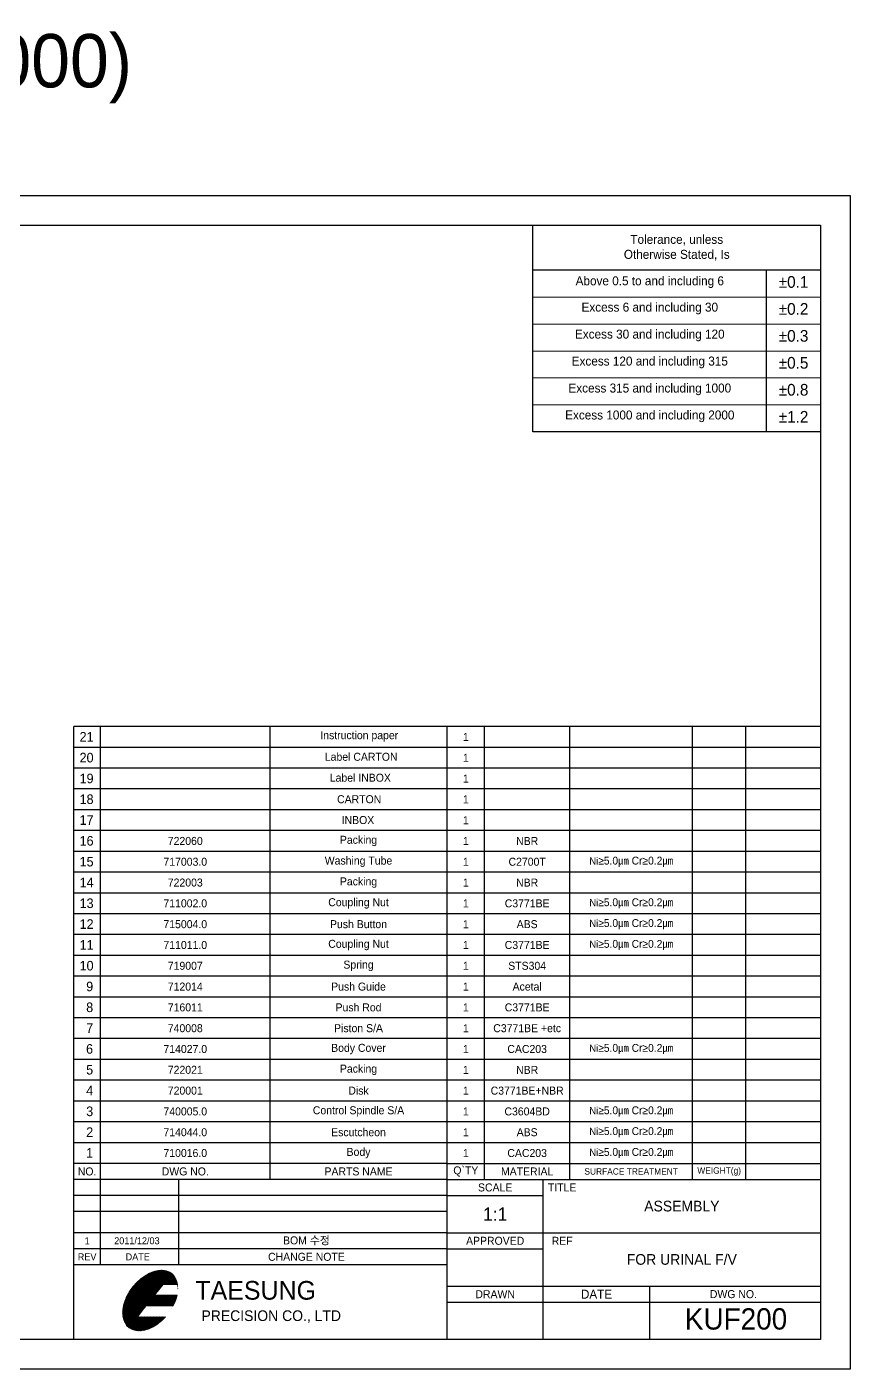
# Model space of a CAD drawing. Header units: millimetres. Extents: x 409 to 1480, y -88 to 334.
# Drawn here: x 1272.1 to 1480.4, y -34.8 to 305 of the extents above; entities that cross this region are included whole.
import ezdxf
from ezdxf.enums import TextEntityAlignment as Align

# ---------------------------------------------------------------- set-up
doc = ezdxf.new("R2010")
doc.units = ezdxf.units.MM
doc.header["$LTSCALE"] = 0.5
doc.layers.add('Hatch', color=2, linetype='Continuous', lineweight=13)
doc.layers.add('MARK', color=4, linetype='Continuous', lineweight=13)
doc.styles.get("Standard").update_dxf_attribs({"font": 'Gulim.ttf'})

msp = doc.modelspace()

# ---------------------------------------------------------------- hatches: boundary and pattern name
at = {"layer": 'MARK'}
h = msp.add_hatch(dxfattribs=at)
h.set_pattern_fill('ANSI31', color=2, scale=1.08, style=0)
h.set_pattern_definition([(45, (1274.42293, -39.14891), (-0.0954594, 0.0954594), [])])
edge = h.paths.add_edge_path()
edge.add_line((1306.567, -13.308), (1310.215, -13.308))
edge.add_ellipse((1303.301, -17.39), major_axis=(5.443, 6.804), ratio=0.6439209, start_angle=329.48931, end_angle=625.02001)
edge.add_line((1307.193, -21.472), (1300.035, -21.472))
edge.add_line((1300.035, -21.472), (1302.212, -18.751))
edge.add_line((1302.212, -18.751), (1309.083, -18.751))
edge.add_ellipse((1303.301, -17.39), major_axis=(5.443, 6.804), ratio=0.6439209, start_angle=287.01325, end_angle=307.49607)
edge.add_line((1310.09, -16.029), (1304.39, -16.029))
edge.add_line((1304.39, -16.029), (1306.567, -13.308))

# ---------------------------------------------------------------- linework, layer by layer
at = {"lineweight": 30}
for p, q in [((1400.168, 202.439), (1400.168, 254.747)), ((1472.944, 243.376), (1400.168, 243.376)), ((1459.299, 202.439), (1459.299, 243.376)), ((1472.944, 202.439), (1400.168, 202.439))]:
    msp.add_line(p, q, dxfattribs=at)
at = {"lineweight": 13}
for p, q in [((1472.944, 236.553), (1400.168, 236.553)), ((1472.944, 229.73), (1400.168, 229.73)), ((1472.944, 222.907), (1400.168, 222.907)), ((1472.944, 216.085), (1400.168, 216.085)), ((1472.944, 209.262), (1400.168, 209.262))]:
    msp.add_line(p, q, dxfattribs=at)
for p, q in [((1283.944, -27.253), (1283.944, 127.874)), ((1290.694, -8.353), (1290.694, 127.874)), ((1333.579, 127.874), (1333.579, 13.247)), ((1378.444, -27.253), (1378.444, 127.874)), ((1387.894, 13.247), (1387.894, 127.874)), ((1409.494, 13.247), (1409.494, 127.874)), ((1440.544, 13.247), (1440.544, 127.874)), ((1454.044, 13.247), (1454.044, 127.874)), ((1378.444, 13.247), (1283.944, 13.247)), ((1310.493, -8.353), (1310.493, 13.247)), ((1378.444, 13.247), (1472.944, 13.247)), ((1402.744, -27.253), (1402.744, 13.247)), ((1378.444, 9.197), (1283.944, 9.197)), ((1378.444, 9.197), (1402.744, 9.197)), ((1378.444, 5.147), (1283.944, 5.147)), ((1378.444, -0.253), (1283.944, -0.253)), ((1378.444, -0.253), (1402.744, -0.253)), ((1402.744, -0.253), (1472.944, -0.253)), ((1378.444, -4.303), (1283.944, -4.303)), ((1378.444, -4.303), (1402.744, -4.303)), ((1378.444, -8.353), (1283.944, -8.353)), ((1378.444, -13.753), (1472.944, -13.753)), ((1429.744, -27.253), (1429.744, -13.753)), ((1378.444, -17.803), (1472.944, -17.803))]:
    msp.add_line(p, q)
at = {"color": 7}
for p, q in [((1472.944, 127.874), (1283.944, 127.874)), ((1472.944, 122.608), (1283.944, 122.608)), ((1472.944, 117.343), (1283.944, 117.343)), ((1472.944, 112.077), (1283.944, 112.077)), ((1472.944, 106.811), (1283.944, 106.811)), ((1472.944, 101.546), (1283.944, 101.546)), ((1472.944, 96.28), (1283.944, 96.28)), ((1472.944, 91.015), (1283.944, 91.015)), ((1472.944, 85.749), (1283.944, 85.749)), ((1472.944, 85.749), (1283.944, 85.749)), ((1472.944, 80.484), (1283.944, 80.484)), ((1472.944, 80.484), (1283.944, 80.484)), ((1472.944, 75.218), (1283.944, 75.218)), ((1472.944, 69.952), (1283.944, 69.952)), ((1472.944, 64.687), (1283.944, 64.687)), ((1472.944, 59.421), (1283.944, 59.421)), ((1472.944, 54.156), (1283.944, 54.156)), ((1472.944, 48.89), (1283.944, 48.89)), ((1472.944, 43.625), (1283.944, 43.625)), ((1472.944, 43.625), (1283.944, 43.625)), ((1472.944, 38.359), (1283.944, 38.359)), ((1472.944, 38.359), (1283.944, 38.359)), ((1472.944, 33.093), (1283.944, 33.093)), ((1472.944, 33.093), (1283.944, 33.093)), ((1472.944, 27.828), (1283.944, 27.828)), ((1472.944, 22.562), (1283.944, 22.562))]:
    msp.add_line(p, q, dxfattribs=at)
at = {"color": 0}
for q in [(1283.944, 17.297), (1472.944, 17.297)]:
    msp.add_line((1378.444, 17.297), q, dxfattribs=at)
for points in [[(1060.444, 262.247), (1480.444, 262.247), (1480.444, -34.753), (1060.444, -34.753)], [(1067.944, 254.747), (1472.944, 254.747), (1472.944, -27.253), (1067.944, -27.253)]]:
    msp.add_lwpolyline(points, close=True)
at = {"layer": 'MARK', "color": 2}
for p, q in [((1306.567, -13.308), (1304.39, -16.029)), ((1306.567, -13.308), (1310.215, -13.308)), ((1304.39, -16.029), (1310.09, -16.029)), ((1302.212, -18.751), (1300.035, -21.472)), ((1302.212, -18.751), (1309.083, -18.751))]:
    msp.add_line(p, q, dxfattribs=at)
for start_param, end_param in [(5.7506733, 10.908657), (5.0093262, 5.3668188)]:
    msp.add_ellipse((1303.301, -17.39), major_axis=(5.443, 6.804), ratio=0.6439209, start_param=start_param, end_param=end_param, dxfattribs=at)

# ---------------------------------------------------------------- texts
at = {"color": 2}
for s, p in [('21', (1285.417, 125.278)), ('20', (1285.417, 120.012)), ('19', (1285.417, 114.747)), ('18', (1285.417, 109.481)), ('17', (1285.417, 104.215)), ('16', (1285.417, 98.95)), ('15', (1285.417, 93.684)), ('14', (1285.417, 88.419)), ('13', (1285.417, 83.153)), ('12', (1285.417, 77.888)), ('11', (1285.417, 72.622)), ('10', (1285.417, 67.356)), ('9', (1287.088, 62.091)), ('8', (1287.088, 56.825)), ('7', (1287.088, 51.56)), ('6', (1287.052, 46.294)), ('5', (1287.088, 41.028)), ('4', (1287.088, 35.763)), ('3', (1287.088, 30.497)), ('2', (1287.088, 25.232)), ('1', (1287.052, 19.966))]:
    msp.add_text(s, height=2.43, dxfattribs=at).set_placement(p, align=Align.MIDDLE_LEFT)
at = {"color": 2, "attachment_point": 5}
for s, insert, char_height, width in [('(피스톤 사출사용 Purple1000)', (1183.442, 294.347), 13.5, 351), ('ASSEMBLY', (1437.844, 6.497), 2.7, 70.2), ('FOR URINAL F/V', (1437.844, -7.003), 2.7, 70.2), ('DATE', (1416.244, -15.778), 2.25, 27), ('KUF200', (1451.558, -22.073), 5.4, 140.4)]:
    msp.add_mtext(s, dxfattribs=dict(at, insert=insert, char_height=char_height, width=width))
at = {"layer": 'Hatch', "color": 2, "lineweight": 13, "char_height": 1.832143, "width": 31.05, "attachment_point": 5}
for insert in [(1425.019, 93.648), (1425.019, 83.116), (1425.019, 77.851), (1425.019, 72.585), (1425.019, 46.257), (1425.019, 30.461), (1425.019, 25.195), (1425.019, 19.929)]:
    msp.add_mtext('{\\fGulim|b0|i0|c129|p50;\\C256;Ni\\H1.083x;≥5.0\\fGulim|b0|i0|c129|p0;㎛ Cr\\fGulim|b0|i0|c129|p50;≥0.2\\fGulim|b0|i0|c129|p0;㎛}', dxfattribs=dict(at, insert=insert))
at = {"layer": 'MARK', "color": 2, "lineweight": 13}
for s, p in [('Instruction paper', (1346.333, 125.686)), ('Label CARTON', (1347.487, 120.229)), ('Label INBOX', (1348.743, 114.93)), ('CARTON', (1350.589, 109.483)), ('INBOX', (1351.748, 104.212))]:
    msp.add_text(s, height=2.025, dxfattribs=at).set_placement(p, align=Align.MIDDLE_LEFT)
at = {"layer": 'MARK', "color": 2, "lineweight": 13, "attachment_point": 5}
for s, insert, char_height, width in [('{\\f굴림|b0|i0|c129|p50;Tolerance, unless\\POtherwise Stated, Is}', (1436.556, 249.061), 2.27424, 72.77564), ('{\\f굴림|b0|i0|c129|p50;Above 0.5 to and including 6}', (1429.733, 240.336), 2.27424, 59.13021), ('{\\f굴림|b0|i0|c129|p50;%%p0.1}', (1466.121, 240.374), 2.95651, 13.64543), ('{\\f굴림|b0|i0|c129|p50;Excess 6 and including 30}', (1429.733, 233.673), 2.27424, 59.13021), ('{\\f굴림|b0|i0|c129|p50;%%p0.2}', (1466.121, 233.551), 2.95651, 13.64543), ('{\\f굴림|b0|i0|c129|p50;Excess 30 and including 120}', (1429.733, 226.849), 2.27424, 59.13021), ('{\\f굴림|b0|i0|c129|p50;%%p0.3}', (1466.121, 226.729), 2.95651, 13.64543), ('{\\f굴림|b0|i0|c129|p50;Excess 120 and including 315}', (1429.733, 220.026), 2.27424, 59.13021), ('{\\f굴림|b0|i0|c129|p50;%%p0.5}', (1466.121, 219.906), 2.95651, 13.64543), ('{\\f굴림|b0|i0|c129|p50;Excess 315 and including 1000}', (1429.733, 213.203), 2.27424, 59.13021), ('{\\f굴림|b0|i0|c129|p50;%%p0.8}', (1466.121, 213.083), 2.95651, 13.64543), ('{\\f굴림|b0|i0|c129|p50;Excess 1000 and including 2000}', (1429.733, 206.381), 2.27424, 59.13021), ('{\\f굴림|b0|i0|c129|p50;%%p1.2}', (1466.121, 206.261), 2.95651, 13.64543), ('1', (1383.169, 125.241), 2.025, 9.45), ('1', (1383.169, 119.975), 2.025, 9.45), ('1', (1383.169, 114.71), 2.025, 9.45), ('1', (1383.169, 109.444), 2.025, 9.45), ('1', (1383.169, 104.179), 2.025, 9.45), ('722060', (1312.164, 98.913), 2.025, 42.82914), ('Packing', (1356.011, 98.913), 2.025, 44.86531), ('1', (1383.169, 98.913), 2.025, 9.45), ('NBR', (1398.694, 98.913), 2.025, 21.6), ('717003.0', (1312.164, 93.648), 2.025, 42.82914), ('Washing Tube', (1356.011, 93.648), 2.025, 44.86531), ('1', (1383.169, 93.648), 2.025, 9.45), ('C2700T', (1398.694, 93.648), 2.025, 21.6), ('722003', (1312.164, 88.382), 2.025, 42.82914), ('Packing', (1356.011, 88.382), 2.025, 44.86531), ('1', (1383.169, 88.382), 2.025, 9.45), ('NBR', (1398.694, 88.382), 2.025, 21.6), ('711002.0', (1312.164, 83.116), 2.025, 42.82914), ('Coupling Nut', (1356.011, 83.116), 2.025, 44.86531), ('1', (1383.169, 83.116), 2.025, 9.45), ('C3771BE', (1398.694, 83.116), 2.025, 21.6), ('715004.0', (1312.164, 77.851), 2.025, 42.82914), ('Push Button', (1356.011, 77.851), 2.025, 44.86531), ('1', (1383.169, 77.851), 2.025, 9.45), ('ABS', (1398.694, 77.851), 2.025, 21.6), ('711011.0', (1312.164, 72.585), 2.025, 42.82914), ('Coupling Nut', (1356.011, 72.585), 2.025, 44.86531), ('1', (1383.169, 72.585), 2.025, 9.45), ('C3771BE', (1398.694, 72.585), 2.025, 21.6), ('719007', (1312.164, 67.32), 2.025, 42.82914), ('Spring', (1356.011, 67.32), 2.025, 44.86531), ('1', (1383.169, 67.32), 2.025, 9.45), ('STS304', (1398.694, 67.32), 2.025, 21.6), ('712014', (1312.164, 62.054), 2.025, 42.82914), ('Push Guide', (1356.011, 62.054), 2.025, 44.86531), ('1', (1383.169, 62.054), 2.025, 9.45), ('Acetal', (1398.694, 62.054), 2.025, 21.6), ('716011', (1312.164, 56.789), 2.025, 42.82914), ('Push Rod', (1356.011, 56.789), 2.025, 44.86531), ('1', (1383.169, 56.789), 2.025, 9.45), ('C3771BE', (1398.694, 56.789), 2.025, 21.6), ('740008', (1312.164, 51.523), 2.025, 42.82914), ('Piston S/A', (1356.011, 51.523), 2.025, 44.86531), ('1', (1383.169, 51.523), 2.025, 9.45), ('C3771BE +etc', (1398.694, 51.523), 2.025, 21.6), ('Body Cover', (1356.011, 46.257), 2.025, 44.86531), ('714027.0', (1312.164, 46.257), 2.025, 42.82914), ('1', (1383.169, 46.257), 2.025, 9.45), ('CAC203', (1398.694, 46.257), 2.025, 21.6), ('722021', (1312.164, 40.992), 2.025, 42.82914), ('Packing', (1356.011, 40.992), 2.025, 44.86531), ('1', (1383.169, 40.992), 2.025, 9.45), ('NBR', (1398.694, 40.992), 2.025, 21.6), ('720001', (1312.164, 35.726), 2.025, 42.82914), ('Disk', (1356.011, 35.726), 2.025, 44.86531), ('1', (1383.169, 35.726), 2.025, 9.45), ('C3771BE+NBR', (1398.694, 35.726), 2.025, 21.6), ('740005.0', (1312.164, 30.461), 2.025, 42.82914), ('Control Spindle S/A', (1356.011, 30.461), 2.025, 44.86531), ('1', (1383.169, 30.461), 2.025, 9.45), ('C3604BD', (1398.694, 30.461), 2.025, 21.6), ('714044.0', (1312.164, 25.195), 2.025, 42.82914), ('Escutcheon', (1356.011, 25.195), 2.025, 44.86531), ('1', (1383.169, 25.195), 2.025, 9.45), ('ABS', (1398.694, 25.195), 2.025, 21.6), ('710016.0', (1312.164, 19.929), 2.025, 42.82914), ('Body', (1356.011, 19.929), 2.025, 44.86531), ('1', (1383.169, 19.929), 2.025, 9.45), ('CAC203', (1398.694, 19.929), 2.025, 21.6), ('NO.', (1287.319, 15.272), 2.025, 6.75), ('DWG NO.', (1312.164, 15.272), 2.025, 42.82914), ('PARTS NAME', (1356.011, 15.272), 2.025, 44.86531), ('Q`TY', (1383.169, 15.272), 2.025, 9.45), ('MATERIAL', (1398.694, 15.272), 2.025, 21.6), ('SURFACE TREATMENT', (1425.019, 15.272), 1.62, 31.05), ('WEIGHT(g)', (1447.294, 15.272), 1.62, 13.5), ('SCALE', (1390.594, 11.222), 2.025, 24.3), ('{\\f굴림|b0|i0|c129|p49;TITLE}', (1407.554, 11.222), 2.025, 24.3), ('1:1', (1390.594, 4.472), 3.375, 24.3), ('1', (1287.319, -2.278), 1.755, 6.75), ('2011/12/03', (1299.923, -2.278), 1.755, 6.75), ('BOM 수정', (1342.828, -2.278), 2.025, 81), ('APPROVED', (1390.594, -2.278), 2.025, 24.3), ('{\\f굴림|b0|i0|c129|p49;REF}', (1407.554, -2.278), 2.025, 24.3), ('REV', (1287.319, -6.328), 1.755, 6.75), ('DATE', (1300.135, -6.328), 1.755, 6.75), ('CHANGE NOTE', (1342.828, -6.328), 2.025, 81), ('DRAWN', (1390.594, -15.778), 2.025, 24.3), ('DWG NO.', (1450.898, -15.778), 2.025, 13.5)]:
    msp.add_mtext(s, dxfattribs=dict(at, insert=insert, char_height=char_height, width=width))
at = {"layer": 'MARK', "color": 2, "attachment_point": 1}
for s, insert, char_height, width in [('{\\fVineta BT|b0|i0|c0|p82;TAESUNG}', (1314.714, -12.442), 4.725, 57.34193), ('PRECISION CO., LTD', (1316.263, -19.873), 2.7, 57.34197)]:
    msp.add_mtext(s, dxfattribs=dict(at, insert=insert, char_height=char_height, width=width))

doc.saveas('drawing.dxf')
